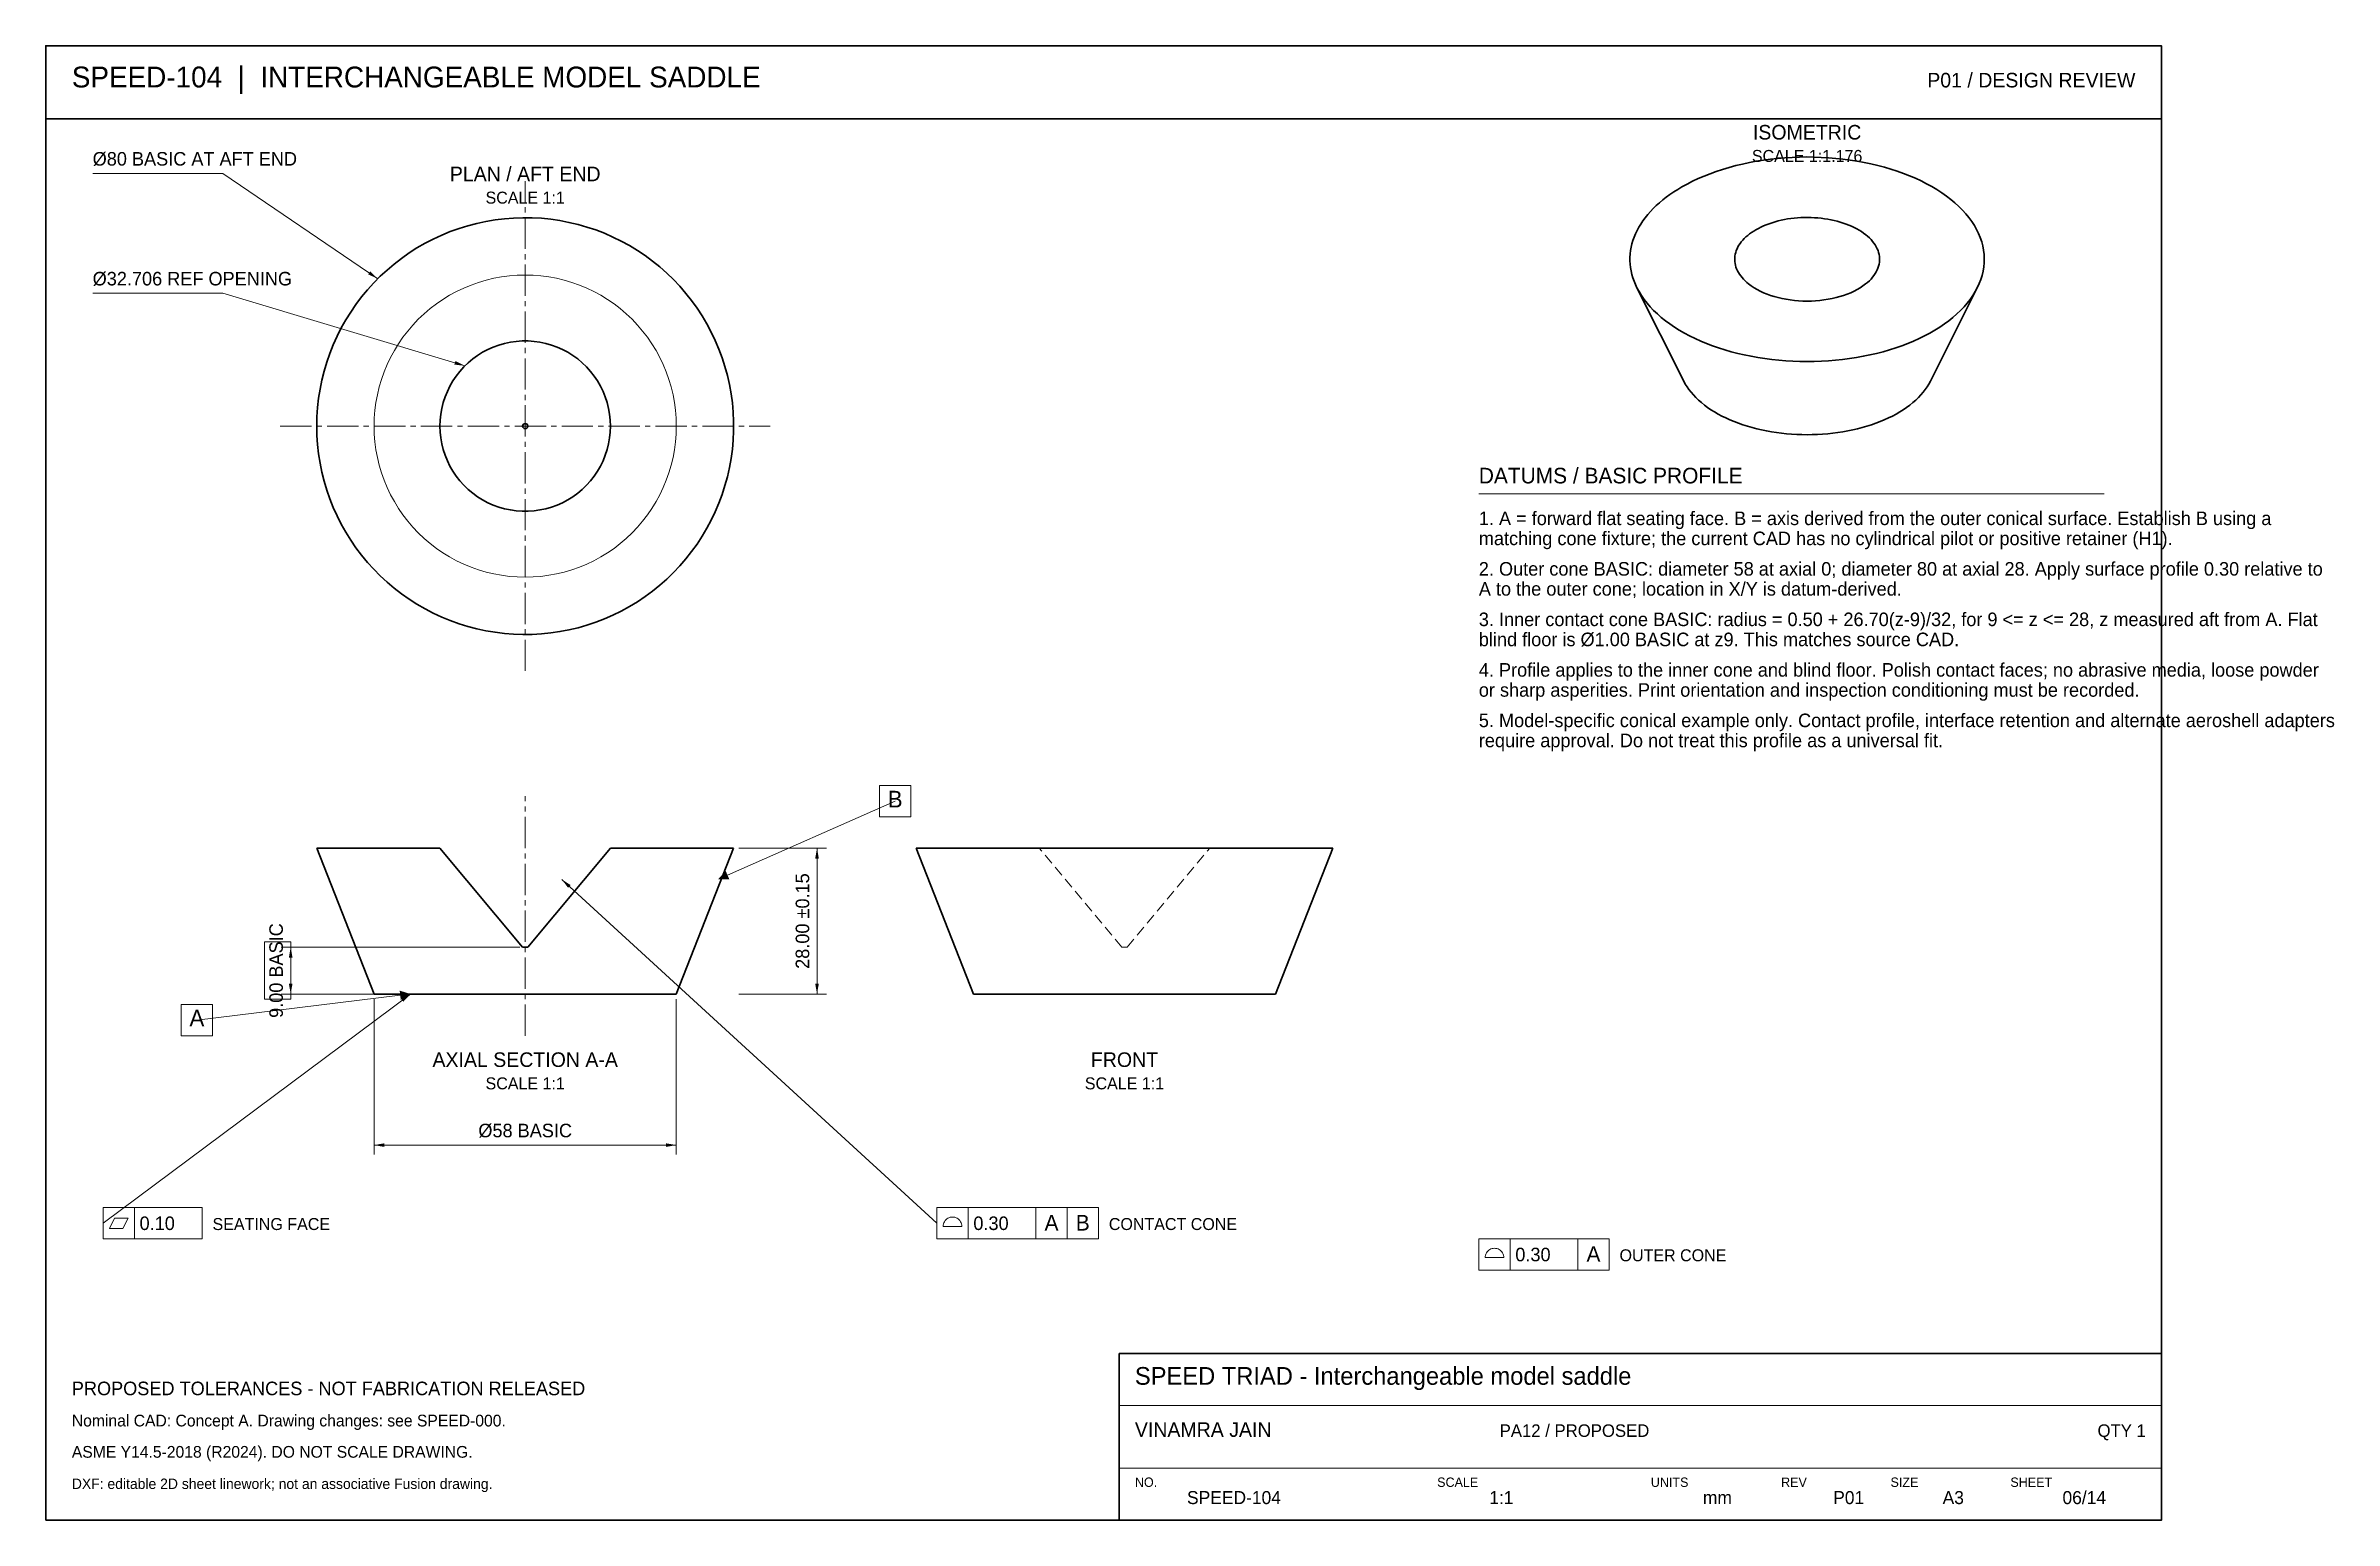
# Model space of a CAD drawing. Header units: millimetres. Extents: x 7 to 446, y 7 to 290.
import ezdxf
from ezdxf.enums import TextEntityAlignment as Align

# ---------------------------------------------------------------- set-up
doc = ezdxf.new("R2010")
doc.units = ezdxf.units.MM
doc.linetypes.add('CENTER_STD', pattern=[9, 6, -1, 1, -1])
doc.linetypes.add('DASHED_STD', pattern=[3, 2, -1])
for name, color, linetype, lineweight in [('BORDER', 7, 'Continuous', 30), ('CENTER', 7, 'CENTER_STD', 13), ('DIM', 7, 'Continuous', 15), ('GDT', 7, 'Continuous', 20), ('HIDDEN', 7, 'DASHED_STD', 13), ('NOTES', 7, 'Continuous', 18), ('VISIBLE', 7, 'Continuous', 30)]:
    doc.layers.add(name, color=color, linetype=linetype, lineweight=lineweight)

msp = doc.modelspace()

# ---------------------------------------------------------------- linework, layer by layer
at = {"layer": 'BORDER'}
msp.add_line((7, 276), (413, 276), dxfattribs=at)
for points in [[(7, 7), (413, 7), (413, 290), (7, 290)], [(213, 7), (413, 7), (413, 39), (213, 39)]]:
    msp.add_lwpolyline(points, close=True, dxfattribs=at)
at = {"layer": 'CENTER'}
for p, q in [((99, 170), (99, 264)), ((52, 217), (146, 217)), ((99, 100), (99, 146))]:
    msp.add_line(p, q, dxfattribs=at)
at = {"layer": 'DIM'}
for p, q in [((16, 265.5), (41, 265.5)), ((41, 265.5), (70.72, 245.28)), ((16, 242.5), (41, 242.5)), ((41, 242.5), (87.43, 228.57)), ((282, 204), (402, 204)), ((140, 136), (156.8, 136)), ((155, 108), (155, 136)), ((98, 117), (52.2, 117)), ((54, 108), (54, 117)), ((98, 108), (52.2, 108)), ((70, 107), (70, 77.2)), ((128, 107), (128, 77.2)), ((140, 108), (156.8, 108)), ((70, 79), (128, 79)), ((213, 29), (413, 29)), ((213, 17), (413, 17))]:
    msp.add_line(p, q, dxfattribs=at)
msp.add_lwpolyline([(49, 107), (54, 107), (54, 118), (49, 118)], close=True, dxfattribs=at)
for points in [[(70.72, 245.28), (68.87, 246.12), (69.26, 246.69)], [(87.43, 228.57), (85.41, 228.81), (85.61, 229.48)], [(155, 136), (155.35, 134), (154.65, 134)], [(106, 130), (107.71, 128.91), (107.24, 128.39)], [(54, 117), (54.35, 115), (53.65, 115)], [(54, 108), (53.65, 110), (54.35, 110)], [(155, 108), (154.65, 110), (155.35, 110)], [(77, 108), (75.61, 106.52), (75.19, 107.08)], [(70, 79), (72, 79.35), (72, 78.65)], [(128, 79), (126, 78.65), (126, 79.35)]]:
    msp.add_solid(points, dxfattribs=at)
at = {"layer": 'GDT'}
for p, q in [((137.83, 130.81), (170, 145)), ((178, 64), (106, 130)), ((18, 64), (77, 108)), ((75.01, 107.76), (36, 103)), ((24, 61), (24, 67)), ((184, 61), (184, 67)), ((197, 61), (197, 67)), ((203, 61), (203, 67)), ((179.2, 63.4), (182.8, 63.4)), ((283.2, 57.4), (286.8, 57.4)), ((288, 55), (288, 61)), ((301, 55), (301, 61))]:
    msp.add_line(p, q, dxfattribs=at)
for points in [[(167, 142), (173, 142), (173, 148), (167, 148)], [(33, 100), (39, 100), (39, 106), (33, 106)], [(18, 61), (37, 61), (37, 67), (18, 67)], [(178, 61), (209, 61), (209, 67), (178, 67)], [(19.2, 63), (21.8, 63), (22.8, 65), (20.2, 65)], [(282, 55), (307, 55), (307, 61), (282, 61)]]:
    msp.add_lwpolyline(points, close=True, dxfattribs=at)
for points in [[(182.8, 63.4), (182.78, 63.63), (182.74, 63.87), (182.66, 64.09), (182.56, 64.3), (182.43, 64.5), (182.27, 64.67), (182.1, 64.83), (181.9, 64.96), (181.69, 65.06), (181.47, 65.14), (181.23, 65.18), (181, 65.2), (180.77, 65.18), (180.53, 65.14), (180.31, 65.06), (180.1, 64.96), (179.9, 64.83), (179.73, 64.67), (179.57, 64.5), (179.44, 64.3), (179.34, 64.09), (179.26, 63.87), (179.22, 63.63), (179.2, 63.4)], [(286.8, 57.4), (286.78, 57.63), (286.74, 57.87), (286.66, 58.09), (286.56, 58.3), (286.43, 58.5), (286.27, 58.67), (286.1, 58.83), (285.9, 58.96), (285.69, 59.06), (285.47, 59.14), (285.23, 59.18), (285, 59.2), (284.77, 59.18), (284.53, 59.14), (284.31, 59.06), (284.1, 58.96), (283.9, 58.83), (283.73, 58.67), (283.57, 58.5), (283.44, 58.3), (283.34, 58.09), (283.26, 57.87), (283.22, 57.63), (283.2, 57.4)]]:
    msp.add_lwpolyline(points, dxfattribs=at)
for points in [[(136, 130), (137.47, 131.63), (138.19, 129.98)], [(77, 108), (75.12, 106.86), (74.91, 108.65)]]:
    msp.add_solid(points, dxfattribs=at)
at = {"layer": 'HIDDEN'}
for points in [[(70, 217), (70.04, 218.52), (70.16, 220.03), (70.36, 221.54), (70.63, 223.03), (70.99, 224.51), (71.42, 225.96), (71.93, 227.39), (72.51, 228.8), (73.16, 230.17), (73.89, 231.5), (74.68, 232.79), (75.54, 234.05), (76.46, 235.25), (77.45, 236.4), (78.49, 237.51), (79.6, 238.55), (80.75, 239.54), (81.95, 240.46), (83.21, 241.32), (84.5, 242.11), (85.83, 242.84), (87.2, 243.49), (88.61, 244.07), (90.04, 244.58), (91.49, 245.01), (92.97, 245.37), (94.46, 245.64), (95.97, 245.84), (97.48, 245.96), (99, 246), (100.52, 245.96), (102.03, 245.84), (103.54, 245.64), (105.03, 245.37), (106.51, 245.01), (107.96, 244.58), (109.39, 244.07), (110.8, 243.49), (112.17, 242.84), (113.5, 242.11), (114.79, 241.32), (116.05, 240.46), (117.25, 239.54), (118.4, 238.55), (119.51, 237.51), (120.55, 236.4), (121.54, 235.25), (122.46, 234.05), (123.32, 232.79), (124.11, 231.5), (124.84, 230.17), (125.49, 228.8), (126.07, 227.39), (126.58, 225.96), (127.01, 224.51), (127.37, 223.03), (127.64, 221.54), (127.84, 220.03), (127.96, 218.52), (128, 217), (127.96, 215.48), (127.84, 213.97), (127.64, 212.46), (127.37, 210.97), (127.01, 209.49), (126.58, 208.04), (126.07, 206.61), (125.49, 205.2), (124.84, 203.83), (124.11, 202.5), (123.32, 201.21), (122.46, 199.95), (121.54, 198.75), (120.55, 197.6), (119.51, 196.49), (118.4, 195.45), (117.25, 194.46), (116.05, 193.54), (114.79, 192.68), (113.5, 191.89), (112.17, 191.16), (110.8, 190.51), (109.39, 189.93), (107.96, 189.42), (106.51, 188.99), (105.03, 188.63), (103.54, 188.36), (102.03, 188.16), (100.52, 188.04), (99, 188), (97.48, 188.04), (95.97, 188.16), (94.46, 188.36), (92.97, 188.63), (91.49, 188.99), (90.04, 189.42), (88.61, 189.93), (87.2, 190.51), (85.83, 191.16), (84.5, 191.89), (83.21, 192.68), (81.95, 193.54), (80.75, 194.46), (79.6, 195.45), (78.49, 196.49), (77.45, 197.6), (76.46, 198.75), (75.54, 199.95), (74.68, 201.21), (73.89, 202.5), (73.16, 203.83), (72.51, 205.2), (71.93, 206.61), (71.42, 208.04), (70.99, 209.49), (70.63, 210.97), (70.36, 212.46), (70.16, 213.97), (70.04, 215.48), (70, 217)], [(254, 136), (253, 136), (250.04, 136), (245.27, 136), (238.94, 136), (231.36, 136), (222.9, 136), (214, 136), (205.1, 136), (196.64, 136), (189.06, 136), (182.73, 136), (177.96, 136), (175, 136), (174, 136)], [(213.5, 117), (197.65, 136)], [(197.65, 136), (198.06, 136), (199.27, 136), (201.21, 136), (203.8, 136), (206.9, 136), (210.36, 136), (214, 136), (217.64, 136), (221.1, 136), (224.2, 136), (226.79, 136), (228.73, 136), (229.94, 136), (230.35, 136)], [(230.35, 136), (229.94, 136), (228.73, 136), (226.79, 136), (224.2, 136), (221.1, 136), (217.64, 136), (214, 136), (210.36, 136), (206.9, 136), (203.8, 136), (201.21, 136), (199.27, 136), (198.06, 136), (197.65, 136)], [(214.5, 117), (230.35, 136)], [(213.5, 117), (213.51, 117), (213.55, 117), (213.61, 117), (213.69, 117), (213.78, 117), (213.89, 117), (214, 117), (214.11, 117), (214.22, 117), (214.31, 117), (214.39, 117), (214.45, 117), (214.49, 117), (214.5, 117)], [(214.5, 117), (214.49, 117), (214.45, 117), (214.39, 117), (214.31, 117), (214.22, 117), (214.11, 117), (214, 117), (213.89, 117), (213.78, 117), (213.69, 117), (213.61, 117), (213.55, 117), (213.51, 117), (213.5, 117)], [(185, 108), (185.73, 108), (187.87, 108), (191.33, 108), (195.92, 108), (201.42, 108), (207.55, 108), (214, 108), (220.45, 108), (226.58, 108), (232.08, 108), (236.67, 108), (240.13, 108), (242.27, 108), (243, 108)]]:
    msp.add_lwpolyline(points, dxfattribs=at)
at = {"layer": 'VISIBLE'}
for points in [[(377.66, 243.56), (378.02, 244.35), (378.33, 245.14), (378.58, 245.93), (378.77, 246.73), (378.9, 247.54), (378.98, 248.35), (379, 249.15), (378.96, 249.96), (378.86, 250.77), (378.71, 251.57), (378.5, 252.37), (378.23, 253.17), (377.91, 253.96), (377.52, 254.73), (377.09, 255.5), (376.6, 256.26), (376.06, 257.01), (375.46, 257.74), (374.81, 258.46), (374.11, 259.16), (373.36, 259.84), (372.57, 260.51), (371.72, 261.15), (370.84, 261.78), (369.9, 262.38), (368.93, 262.96), (367.91, 263.52), (366.86, 264.05), (365.77, 264.56), (364.64, 265.04), (363.48, 265.49), (362.29, 265.92), (361.07, 266.32), (359.82, 266.68), (358.55, 267.02), (357.25, 267.33), (355.93, 267.6), (354.6, 267.85), (353.24, 268.06), (351.88, 268.24), (350.5, 268.39), (349.11, 268.5), (347.72, 268.58), (346.32, 268.63), (344.92, 268.65), (343.52, 268.63), (342.12, 268.58), (340.73, 268.49), (339.34, 268.37), (337.96, 268.22), (336.6, 268.04), (335.25, 267.82), (333.92, 267.57), (332.6, 267.3), (331.31, 266.99), (330.04, 266.64), (328.79, 266.27), (327.57, 265.87), (326.38, 265.44), (325.23, 264.99), (324.11, 264.5), (323.02, 263.99), (321.97, 263.46), (320.96, 262.9)], [(320.96, 262.9), (320.17, 262.43), (319.41, 261.94), (318.68, 261.44), (317.97, 260.93), (317.3, 260.4), (316.66, 259.86), (316.05, 259.31), (315.47, 258.75), (314.92, 258.17), (314.41, 257.59), (313.93, 257), (313.49, 256.4), (313.08, 255.78), (312.71, 255.17), (312.37, 254.54), (312.07, 253.91), (311.81, 253.27), (311.58, 252.63), (311.39, 251.99), (311.24, 251.34), (311.12, 250.69), (311.04, 250.04), (311, 249.38), (311, 248.73), (311.04, 248.07), (311.11, 247.42), (311.22, 246.77), (311.37, 246.12), (311.56, 245.47), (311.78, 244.83), (312.04, 244.2), (312.34, 243.56)], [(59, 217), (59.04, 215.22), (59.16, 213.44), (59.36, 211.67), (59.63, 209.91), (59.99, 208.16), (60.42, 206.43), (60.93, 204.72), (61.51, 203.04), (62.17, 201.38), (62.91, 199.76), (63.71, 198.17), (64.58, 196.62), (65.53, 195.1), (66.53, 193.63), (67.61, 192.21), (68.74, 190.84), (69.94, 189.51), (71.19, 188.25), (72.5, 187.04), (73.86, 185.89), (75.27, 184.8), (76.73, 183.77), (78.23, 182.81), (79.78, 181.92), (81.36, 181.1), (82.98, 180.35), (84.62, 179.67), (86.3, 179.07), (88, 178.54), (89.73, 178.09), (91.47, 177.72), (93.23, 177.42), (95, 177.2), (96.77, 177.06), (98.55, 177), (100.34, 177.02), (102.12, 177.12), (103.89, 177.3), (105.65, 177.56), (107.4, 177.89), (109.14, 178.31), (110.85, 178.8), (112.54, 179.36), (114.2, 180), (115.84, 180.72), (117.44, 181.5), (119, 182.36), (120.52, 183.28), (122, 184.28), (123.44, 185.33), (124.83, 186.45), (126.16, 187.63), (127.44, 188.87), (128.67, 190.17), (129.83, 191.52), (130.94, 192.92), (131.98, 194.36), (132.95, 195.85), (133.86, 197.39), (134.7, 198.96), (135.47, 200.57), (136.16, 202.21), (136.79, 203.88), (137.33, 205.58), (137.8, 207.29), (138.2, 209.03), (138.51, 210.79), (138.75, 212.55), (138.91, 214.33), (138.99, 216.11), (138.99, 217.89), (138.91, 219.67), (138.75, 221.45), (138.51, 223.21), (138.2, 224.97), (137.8, 226.71), (137.33, 228.42), (136.79, 230.12), (136.16, 231.79), (135.47, 233.43), (134.7, 235.04), (133.86, 236.61), (132.95, 238.15), (131.98, 239.64), (130.94, 241.08), (129.83, 242.48), (128.67, 243.83), (127.44, 245.13), (126.16, 246.37), (124.83, 247.55), (123.44, 248.67), (122, 249.72), (120.52, 250.72), (119, 251.64), (117.44, 252.5), (115.84, 253.28), (114.2, 254), (112.54, 254.64), (110.85, 255.2), (109.14, 255.69), (107.4, 256.11), (105.65, 256.44), (103.89, 256.7), (102.12, 256.88), (100.34, 256.98), (98.55, 257), (96.77, 256.94), (95, 256.8), (93.23, 256.58), (91.47, 256.28), (89.73, 255.91), (88, 255.46), (86.3, 254.93), (84.62, 254.33), (82.98, 253.65), (81.36, 252.9), (79.78, 252.08), (78.23, 251.19), (76.73, 250.23), (75.27, 249.2), (73.86, 248.11), (72.5, 246.96), (71.19, 245.75), (69.94, 244.49), (68.74, 243.16), (67.61, 241.79), (66.53, 240.37), (65.53, 238.9), (64.58, 237.38), (63.71, 235.83), (62.91, 234.24), (62.17, 232.62), (61.51, 230.96), (60.93, 229.28), (60.42, 227.57), (59.99, 225.84), (59.63, 224.09), (59.36, 222.33), (59.16, 220.56), (59.04, 218.78), (59, 217)], [(335.17, 254.69), (335.64, 254.95), (336.13, 255.2), (336.64, 255.43), (337.16, 255.65), (337.71, 255.85), (338.27, 256.04), (338.84, 256.21), (339.43, 256.37), (340.03, 256.51), (340.64, 256.64), (341.26, 256.75), (341.89, 256.84), (342.53, 256.91), (343.17, 256.97), (343.81, 257.01), (344.46, 257.04), (345.11, 257.04), (345.76, 257.03), (346.41, 257), (347.05, 256.95), (347.69, 256.89), (348.32, 256.81), (348.95, 256.71), (349.57, 256.6), (350.17, 256.47), (350.77, 256.32), (351.35, 256.15), (351.92, 255.98), (352.48, 255.78), (353.02, 255.57), (353.54, 255.35), (354.04, 255.11), (354.52, 254.86), (354.99, 254.6), (355.43, 254.32), (355.84, 254.04), (356.24, 253.74), (356.61, 253.43), (356.95, 253.11), (357.27, 252.79), (357.56, 252.45), (357.82, 252.11), (358.06, 251.76), (358.27, 251.41), (358.45, 251.05), (358.6, 250.68), (358.72, 250.32), (358.81, 249.94), (358.87, 249.57), (358.9, 249.2), (358.89, 248.82), (358.86, 248.45), (358.8, 248.08), (358.71, 247.7), (358.59, 247.34), (358.44, 246.97), (358.26, 246.61), (358.05, 246.26), (357.81, 245.91), (357.55, 245.57), (357.26, 245.23), (356.94, 244.91), (356.59, 244.59), (356.22, 244.28)], [(333.78, 244.28), (333.42, 244.57), (333.09, 244.87), (332.79, 245.18), (332.51, 245.5), (332.25, 245.82), (332.02, 246.15), (331.81, 246.48), (331.63, 246.82), (331.47, 247.17), (331.34, 247.51), (331.24, 247.86), (331.17, 248.22), (331.12, 248.57), (331.1, 248.93), (331.11, 249.28), (331.14, 249.64), (331.2, 249.99), (331.29, 250.34), (331.4, 250.69), (331.55, 251.04), (331.71, 251.38), (331.91, 251.71), (332.13, 252.05), (332.37, 252.37), (332.64, 252.69), (332.93, 253), (333.25, 253.31), (333.59, 253.6), (333.95, 253.89), (334.34, 254.17), (334.74, 254.44), (335.17, 254.69)], [(312.34, 243.56), (312.74, 242.81), (313.2, 242.06), (313.71, 241.33), (314.28, 240.61), (314.89, 239.9), (315.55, 239.21), (316.26, 238.53), (317.01, 237.87), (317.81, 237.23), (318.66, 236.61), (319.54, 236), (320.47, 235.42), (321.44, 234.86), (322.45, 234.33), (323.49, 233.81), (324.57, 233.33), (325.68, 232.86), (326.82, 232.43), (327.99, 232.02), (329.19, 231.64), (330.42, 231.28), (331.67, 230.96), (332.94, 230.66), (334.23, 230.4), (335.54, 230.16), (336.86, 229.96), (338.2, 229.78), (339.54, 229.64), (340.9, 229.53), (342.26, 229.45), (343.63, 229.4), (345, 229.39), (346.37, 229.4), (347.74, 229.45), (349.1, 229.53), (350.45, 229.64), (351.8, 229.78), (353.14, 229.96), (354.46, 230.16), (355.77, 230.4), (357.06, 230.66), (358.33, 230.96), (359.58, 231.28), (360.8, 231.64), (362, 232.02), (363.18, 232.43), (364.32, 232.86), (365.43, 233.33), (366.51, 233.81), (367.55, 234.33), (368.56, 234.86), (369.53, 235.42), (370.45, 236), (371.34, 236.61), (372.19, 237.23), (372.99, 237.87), (373.74, 238.53), (374.45, 239.21), (375.11, 239.9), (375.72, 240.61), (376.28, 241.33), (376.79, 242.06), (377.25, 242.81), (377.66, 243.56)], [(321.32, 225.63), (312.34, 243.56)], [(356.22, 244.28), (355.72, 243.91), (355.18, 243.56), (354.61, 243.22), (354, 242.9), (353.37, 242.61), (352.7, 242.34), (352.01, 242.09), (351.29, 241.86), (350.55, 241.66), (349.8, 241.49), (349.02, 241.34), (348.23, 241.21), (347.44, 241.12), (346.63, 241.05), (345.81, 241.01), (345, 240.99), (344.18, 241.01), (343.37, 241.05), (342.56, 241.12), (341.76, 241.21), (340.97, 241.34), (340.2, 241.49), (339.44, 241.66), (338.7, 241.86), (337.99, 242.09), (337.3, 242.34), (336.63, 242.61), (335.99, 242.9), (335.39, 243.22), (334.81, 243.56), (334.28, 243.91), (333.78, 244.28)], [(368.68, 225.63), (377.66, 243.56)], [(82.65, 217), (82.69, 218.14), (82.81, 219.28), (83, 220.4), (83.28, 221.51), (83.63, 222.59), (84.06, 223.65), (84.56, 224.68), (85.13, 225.67), (85.77, 226.61), (86.47, 227.51), (87.24, 228.36), (88.06, 229.15), (88.93, 229.89), (89.86, 230.56), (90.82, 231.16), (91.83, 231.7), (92.87, 232.16), (93.95, 232.55), (95.04, 232.87), (96.16, 233.1), (97.29, 233.26), (98.43, 233.34), (99.57, 233.34), (100.71, 233.26), (101.84, 233.1), (102.96, 232.87), (104.05, 232.55), (105.13, 232.16), (106.17, 231.7), (107.18, 231.16), (108.14, 230.56), (109.07, 229.89), (109.94, 229.15), (110.76, 228.36), (111.53, 227.51), (112.23, 226.61), (112.87, 225.67), (113.44, 224.68), (113.94, 223.65), (114.37, 222.59), (114.72, 221.51), (115, 220.4), (115.19, 219.28), (115.31, 218.14), (115.35, 217), (115.31, 215.86), (115.19, 214.72), (115, 213.6), (114.72, 212.49), (114.37, 211.41), (113.94, 210.35), (113.44, 209.32), (112.87, 208.33), (112.23, 207.39), (111.53, 206.49), (110.76, 205.64), (109.94, 204.85), (109.07, 204.11), (108.14, 203.44), (107.18, 202.84), (106.17, 202.3), (105.13, 201.84), (104.05, 201.45), (102.96, 201.13), (101.84, 200.9), (100.71, 200.74), (99.57, 200.66), (98.43, 200.66), (97.29, 200.74), (96.16, 200.9), (95.04, 201.13), (93.95, 201.45), (92.87, 201.84), (91.83, 202.3), (90.82, 202.84), (89.86, 203.44), (88.93, 204.11), (88.06, 204.85), (87.24, 205.64), (86.47, 206.49), (85.77, 207.39), (85.13, 208.33), (84.56, 209.32), (84.06, 210.35), (83.63, 211.41), (83.28, 212.49), (83, 213.6), (82.81, 214.72), (82.69, 215.86), (82.65, 217)], [(368.68, 225.63), (368.38, 225.08), (368.05, 224.54), (367.68, 224.01), (367.27, 223.49), (366.83, 222.98), (366.35, 222.47), (365.84, 221.98), (365.29, 221.5), (364.71, 221.04), (364.1, 220.59), (363.45, 220.15), (362.78, 219.73), (362.08, 219.32), (361.35, 218.93), (360.59, 218.56), (359.81, 218.21), (359.01, 217.87), (358.18, 217.56), (357.33, 217.26), (356.46, 216.98), (355.57, 216.73), (354.66, 216.49), (353.74, 216.28), (352.81, 216.09), (351.86, 215.92), (350.9, 215.77), (349.93, 215.64), (348.95, 215.54), (347.97, 215.46), (346.98, 215.4), (345.99, 215.36), (345, 215.35), (344.01, 215.36), (343.01, 215.4), (342.03, 215.46), (341.04, 215.54), (340.07, 215.64), (339.1, 215.77), (338.14, 215.92), (337.19, 216.09), (336.25, 216.28), (335.33, 216.49), (334.43, 216.73), (333.54, 216.98), (332.67, 217.26), (331.82, 217.56), (330.99, 217.87), (330.19, 218.21), (329.4, 218.56), (328.65, 218.93), (327.92, 219.32), (327.22, 219.73), (326.54, 220.15), (325.9, 220.59), (325.29, 221.04), (324.71, 221.5), (324.16, 221.98), (323.65, 222.47), (323.17, 222.98), (322.72, 223.49), (322.32, 224.01), (321.95, 224.54), (321.61, 225.08), (321.32, 225.63)], [(98.5, 217), (98.54, 217.19), (98.65, 217.35), (98.81, 217.46), (99, 217.5), (99.19, 217.46), (99.35, 217.35), (99.46, 217.19), (99.5, 217), (99.46, 216.81), (99.35, 216.65), (99.19, 216.54), (99, 216.5), (98.81, 216.54), (98.65, 216.65), (98.54, 216.81), (98.5, 217)], [(59, 136), (70, 108)], [(82.65, 136), (59, 136)], [(98.5, 117), (82.65, 136)], [(99.5, 117), (115.35, 136)], [(139, 136), (115.35, 136)], [(128, 108), (139, 136)], [(174, 136), (175, 136), (177.96, 136), (182.73, 136), (189.06, 136), (196.64, 136), (205.1, 136), (214, 136), (222.9, 136), (231.36, 136), (238.94, 136), (245.27, 136), (250.04, 136), (253, 136), (254, 136)], [(174, 136), (185, 108)], [(243, 108), (254, 136)], [(98.5, 117), (99.5, 117)], [(70, 108), (128, 108)], [(243, 108), (242.27, 108), (240.13, 108), (236.67, 108), (232.08, 108), (226.58, 108), (220.45, 108), (214, 108), (207.55, 108), (201.42, 108), (195.92, 108), (191.33, 108), (187.87, 108), (185.73, 108), (185, 108)]]:
    msp.add_lwpolyline(points, dxfattribs=at)

# ---------------------------------------------------------------- texts
at = {"layer": 'GDT'}
for s, height, p in [('B', 3.2, (170, 143.8)), ('A', 3.2, (36, 101.8)), ('A', 3, (200, 62.6)), ('B', 3, (206, 62.6)), ('A', 3, (304, 56.6))]:
    msp.add_text(s, height=height, dxfattribs=at).set_placement(p, align=Align.CENTER)
for s, p in [('0.10', (25, 62.7)), ('0.30', (185, 62.7)), ('0.30', (289, 56.7))]:
    msp.add_text(s, height=2.6, dxfattribs=at).set_placement(p)
at = {"layer": 'NOTES'}
for s, height, p in [('SPEED-104  |  INTERCHANGEABLE MODEL SADDLE', 4, (12, 282)), ('Ø80 BASIC AT AFT END', 2.6, (16, 267)), ('Ø32.706 REF OPENING', 2.6, (16, 244)), ('DATUMS / BASIC PROFILE', 3, (282, 206)), ('1. A = forward flat seating face. B = axis derived from the outer conical surface. Establish B using a', 2.6, (282, 198)), ('matching cone fixture; the current CAD has no cylindrical pilot or positive retainer (H1).', 2.6, (282, 194.15)), ('2. Outer cone BASIC: diameter 58 at axial 0; diameter 80 at axial 28. Apply surface profile 0.30 relative to', 2.6, (282, 188.3)), ('A to the outer cone; location in X/Y is datum-derived.', 2.6, (282, 184.46)), ('3. Inner contact cone BASIC: radius = 0.50 + 26.70(z-9)/32, for 9 <= z <= 28, z measured aft from A. Flat', 2.6, (282, 178.61)), ('blind floor is Ø1.00 BASIC at z9. This matches source CAD.', 2.6, (282, 174.76)), ('4. Profile applies to the inner cone and blind floor. Polish contact faces; no abrasive media, loose powder', 2.6, (282, 168.91)), ('or sharp asperities. Print orientation and inspection conditioning must be recorded.', 2.6, (282, 165.06)), ('5. Model-specific conical example only. Contact profile, interface retention and alternate aeroshell adapters', 2.6, (282, 159.22)), ('require approval. Do not treat this profile as a universal fit.', 2.6, (282, 155.37)), ('SEATING FACE', 2.3, (39, 62.7)), ('CONTACT CONE', 2.3, (211, 62.7)), ('OUTER CONE', 2.3, (309, 56.7)), ('SPEED TRIAD - Interchangeable model saddle', 3.4, (216, 33)), ('PROPOSED TOLERANCES - NOT FABRICATION RELEASED', 2.6, (12, 31)), ('Nominal CAD: Concept A. Drawing changes: see SPEED-000.', 2.25, (12, 25)), ('VINAMRA JAIN', 2.8, (216, 23)), ('PA12 / PROPOSED', 2.4, (286, 23)), ('ASME Y14.5-2018 (R2024). DO NOT SCALE DRAWING.', 2.25, (12, 19)), ('DXF: editable 2D sheet linework; not an associative Fusion drawing.', 2, (12, 13)), ('NO.', 1.8, (216, 13.4)), ('SCALE', 1.8, (274, 13.4)), ('UNITS', 1.8, (315, 13.4)), ('REV', 1.8, (340, 13.4)), ('SIZE', 1.8, (361, 13.4)), ('SHEET', 1.8, (384, 13.4)), ('SPEED-104', 2.5, (226, 10.1)), ('1:1', 2.5, (284, 10.1)), ('mm', 2.5, (325, 10.1)), ('P01', 2.5, (350, 10.1)), ('A3', 2.5, (371, 10.1)), ('06/14', 2.5, (394, 10.1))]:
    msp.add_text(s, height=height, dxfattribs=at).set_placement(p)
for s, height, p in [('P01 / DESIGN REVIEW', 2.8, (408, 282)), ('QTY 1', 2.4, (410, 23))]:
    msp.add_text(s, height=height, dxfattribs=at).set_placement(p, align=Align.RIGHT)
for s, height, p in [('ISOMETRIC', 2.8, (345, 272)), ('SCALE 1:1.176', 2.3, (345, 267.7)), ('PLAN / AFT END', 2.8, (99, 264)), ('SCALE 1:1', 2.3, (99, 259.7)), ('AXIAL SECTION A-A', 2.8, (99, 94)), ('FRONT', 2.8, (214, 94)), ('SCALE 1:1', 2.3, (99, 89.7)), ('SCALE 1:1', 2.3, (214, 89.7)), ('Ø58 BASIC', 2.6, (99, 80.5))]:
    msp.add_text(s, height=height, dxfattribs=at).set_placement(p, align=Align.CENTER)
for s, p in [('28.00 ±0.15', (153.5, 122)), ('9.00 BASIC', (52.5, 112.5))]:
    msp.add_text(s, height=2.6, rotation=90, dxfattribs=at).set_placement(p, align=Align.CENTER)

doc.saveas('drawing.dxf')
